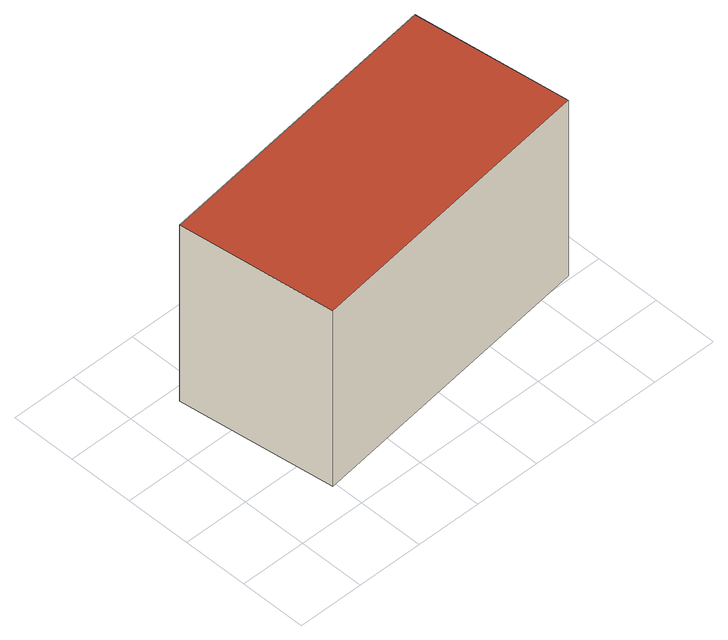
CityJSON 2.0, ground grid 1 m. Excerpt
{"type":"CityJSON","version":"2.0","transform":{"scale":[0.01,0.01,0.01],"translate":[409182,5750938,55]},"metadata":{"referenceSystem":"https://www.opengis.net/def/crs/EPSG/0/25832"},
"CityObjects":{
"building1":{"type":"Building","attributes":{"Gemeindeschluessel":"05515000","Geometrietyp2DReferenz":"3000","function":"51009_1610","roofType":"1000","measuredHeight":3.02},"geometry":[{"type":"Solid","lod":"2","boundaries":[[[[0,1,2,3]],[[4,5,1,0]],[[6,7,5,4]],[[3,2,7,6]],[[4,0,3,6]],[[1,5,7,2]]]],"semantics":{"surfaces":[{"type":"WallSurface"},{"type":"RoofSurface"},{"type":"GroundSurface"}],"values":[[0,0,0,0,1,2]]}}]}
},
"vertices":[
[95,45,349],[95,45,47],[553,105,47],[553,105,349],[64,281,349],[64,281,47],[522,341,349],[522,341,47]
]}
